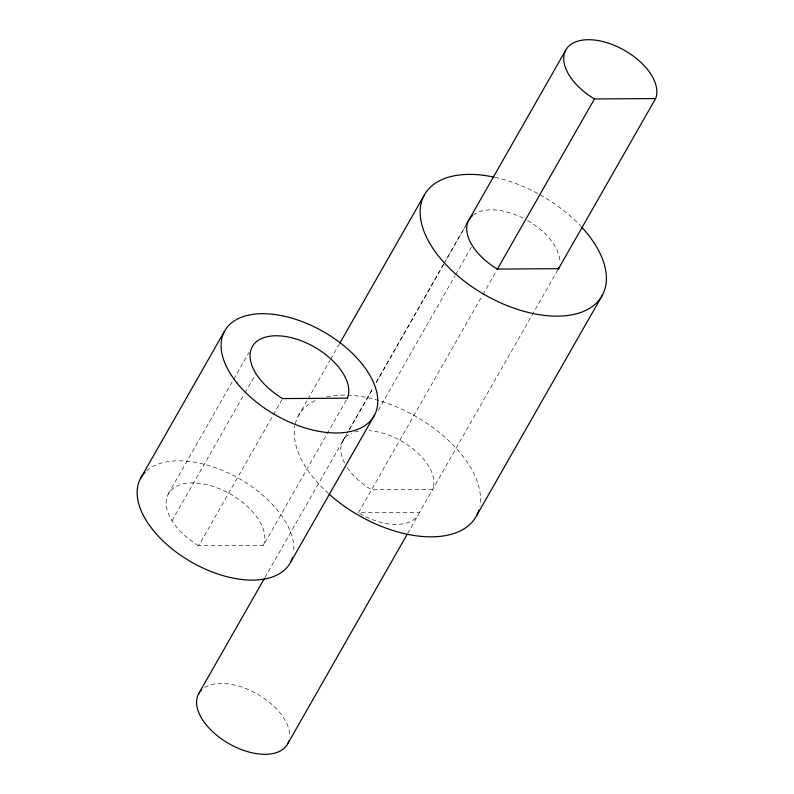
<?xml version="1.0" encoding="UTF-8"?>
<svg xmlns="http://www.w3.org/2000/svg" width="794" height="794" viewBox="0 0 794 794"><rect width="100%" height="100%" fill="white"/><g stroke="black" fill="none" stroke-linecap="round" stroke-linejoin="round"><path stroke-width="0.6" stroke-dasharray="3.97 2.98" d="M443.826 263.945L375.741 383.323M444.432 262.883L465.621 225.704L445.374 261.196M168.209 494.106L233.138 380.257M233.754 379.185L249.068 352.338M172.03 520.755L244.314 394.023M244.929 392.951L255.34 374.689M346.253 400.206L263.499 545.289L198.698 545.716L272.134 416.969M273.295 414.925L282.039 399.6M298.087 416.344L307.308 400.196M307.913 399.114L330.026 360.357M330.641 359.285L339.237 344.209M264.859 577.675L348.368 431.281M348.973 430.199L372.922 388.216M375.989 382.837L444.759 262.278M342.76 441.097L347.038 433.613M349.479 429.326L373.299 387.601M378.301 410.25L455.061 275.677M455.677 274.605L471.646 246.606M557.944 269.752L419.55 512.378L358.412 512.785L482.335 295.527M482.891 294.554L496.498 270.694M407.669 533.419L418.071 515.177M146.632 470.792A85.951 48.067 29.7 0 1 238.002 477.978A85.951 48.067 29.7 0 1 293.582 552.723M198.698 545.716A54.141 30.281 29.7 0 1 168.477 493.61A54.141 30.281 29.7 0 1 228.791 493.213A54.141 30.281 29.7 0 1 263.499 545.289M204.673 687.505A51.084 28.564 29.7 0 1 258.01 694.472A51.084 28.564 29.7 0 1 289.641 737.011M419.55 512.378A51.084 28.564 29.7 0 1 358.412 512.785M495.069 177.34A102.158 57.128 29.7 0 1 581.039 226.409M328.518 493.59A102.158 57.128 29.7 0 1 294.822 425.981M295.259 423.917A102.158 57.128 29.7 0 1 316.24 400.206M326.781 396.821A102.158 57.128 29.7 0 1 431.013 426.15A102.158 57.128 29.7 0 1 479.923 505.957M473.115 215.105A51.084 28.564 29.7 0 1 523.841 218.519M527.553 220.534A51.084 28.564 29.7 0 1 559.83 261.722M347.325 467.706A51.084 28.564 29.7 0 0 371.523 489.789L432.661 489.392A51.084 28.564 29.7 0 0 417.416 452.719A51.084 28.564 29.7 0 0 369.061 430.646M344.556 463.051A51.084 28.564 29.7 0 1 351.742 433.117M354.858 431.976A51.084 28.564 29.7 0 1 361.687 430.695"/><path stroke-width="1.19" d="M140.379 478.713L224.295 331.574M339.852 343.137L423.976 195.642M198.55 693.926L264.243 578.747M466.247 224.593L565.715 50.211M290.614 562.221L374.54 415.083M497.084 269.662L594.448 98.962A51.084 28.564 29.7 0 1 565.943 49.804A51.084 28.564 29.7 0 1 622.843 49.436A51.084 28.564 29.7 0 1 655.586 98.565L558.222 269.265M287.706 743.789L407.054 534.491M476.648 515.594L602.537 294.892M594.448 98.962L655.586 98.565M292.48 557.706A85.951 48.067 29.7 0 1 190.679 561.646A85.951 48.067 29.7 0 1 145.153 472.202M288.877 740.991A51.084 28.564 29.7 0 1 228.225 743.244A51.084 28.564 29.7 0 1 201.468 690.036M581.794 227.223A102.158 57.128 29.7 0 1 563.164 315.933A102.158 57.128 29.7 0 1 427.003 238.22A102.158 57.128 29.7 0 1 493.977 177.112M478.941 510.026A102.158 57.128 29.7 0 1 329.381 494.364M472.341 215.75A51.084 28.564 29.7 0 0 497.411 269.087L558.549 268.69A51.084 28.564 29.7 0 0 559.016 267.38M347.425 398.161L282.624 398.578A54.141 30.281 29.7 0 1 252.403 346.472A54.141 30.281 29.7 0 1 312.717 346.085A54.141 30.281 29.7 0 1 347.425 398.161M237.148 383.174A85.951 48.067 29.7 0 0 371.761 419.351A85.951 48.067 29.7 0 0 289.353 317.471A85.951 48.067 29.7 0 0 237.148 383.174"/></g></svg>
